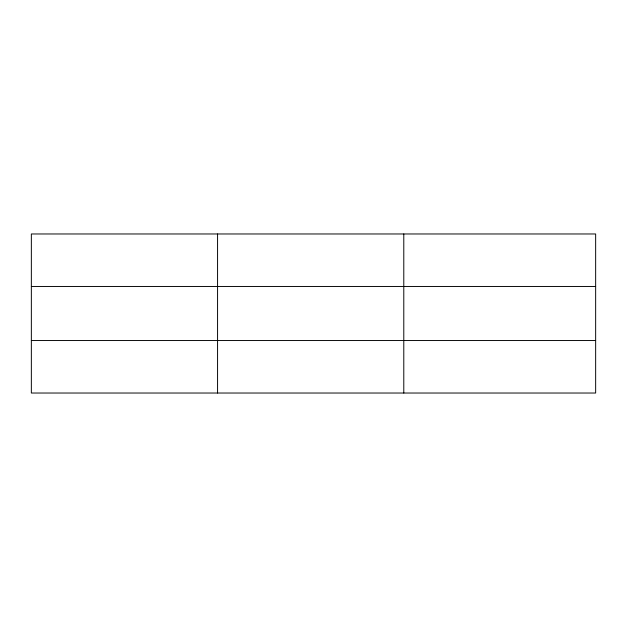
<?xml version="1.0" encoding="UTF-8"?>
<svg xmlns="http://www.w3.org/2000/svg" width="627" height="627" viewBox="0 0 627 627"><rect width="100%" height="100%" fill="white"/><g stroke="black" fill="none" stroke-linecap="round" stroke-linejoin="round"><path stroke-width="0.94" d="M217.569 233.973L217.569 393.027M403.788 233.973L403.788 393.027M595.65 286.461L595.65 233.973L31.35 233.973L31.35 393.027L595.65 393.027L595.65 286.461L31.35 286.461M31.35 340.539L595.65 340.539"/></g></svg>
